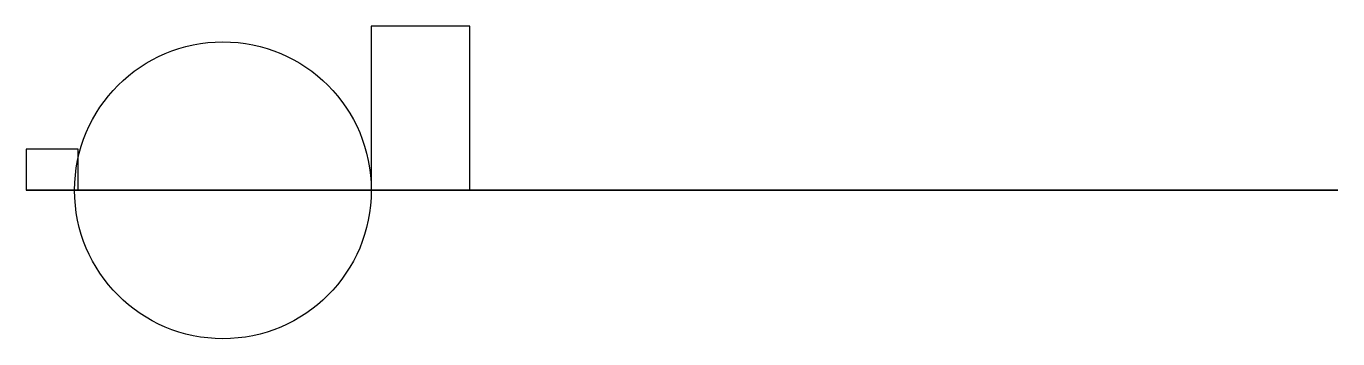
# Model space of a CAD drawing. Header units: millimetres. Extents: x 0 to 80, y 0.9 to 20.
import ezdxf

# ---------------------------------------------------------------- set-up
doc = ezdxf.new("R2010")
doc.units = ezdxf.units.MM
doc.layers.get('0').update_dxf_attribs({"linetype": 'CONTINUOUS'})

msp = doc.modelspace()

# ---------------------------------------------------------------- linework, layer by layer
for p, q in [((80, 10), (0, 10)), ((80, 10), (0, 10)), ((0, 10), (80, 10))]:
    msp.add_line(p, q)
for points in [[(21.05, 10), (27.05, 10), (27.05, 20), (21.05, 20)], [(0, 10), (3.16, 10), (3.16, 12.5), (0, 12.5)]]:
    msp.add_lwpolyline(points, close=True)
msp.add_circle((12, 10), 9.05)

doc.saveas('drawing.dxf')
